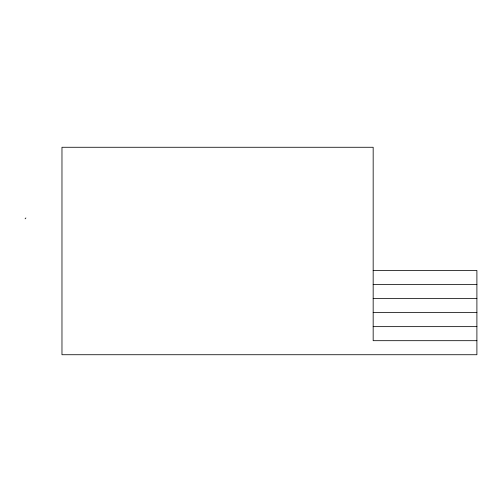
<?xml version="1.0" encoding="UTF-8"?>
<svg xmlns="http://www.w3.org/2000/svg" width="502" height="502" viewBox="0 0 502 502"><rect width="100%" height="100%" fill="white"/><g stroke="black" fill="none" stroke-linecap="round" stroke-linejoin="round"><path stroke-width="0.75" d="M25.1 218.822L25.903 217.943M373.168 270.452L476.9 270.452L476.9 354.732L61.972 354.732L61.972 147.268L373.168 147.268L373.168 340.689L476.9 340.689M373.168 284.496L476.9 284.496M373.168 298.546L476.9 298.546M373.168 312.589L476.9 312.589M373.168 326.639L476.9 326.639"/></g></svg>
